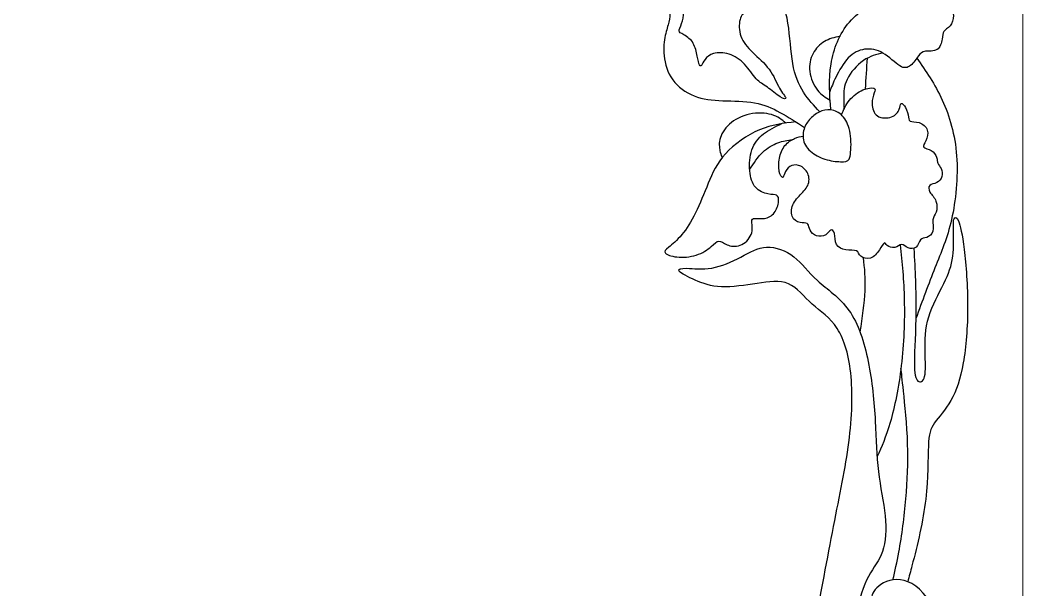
# Model space of a CAD drawing. Header units: millimetres. Extents: x -96 to 96, y -14 to 273.
# Drawn here: x 0 to 95.9, y 119.9 to 174.3 of the extents above; entities that cross this region are included whole.
import ezdxf

# ---------------------------------------------------------------- set-up
doc = ezdxf.new("R2010")
doc.units = ezdxf.units.MM
doc.header["$MEASUREMENT"] = 0
doc.layers.add('Layer 1', color=7, linetype='Continuous')

msp = doc.modelspace()

# ---------------------------------------------------------------- linework, layer by layer
at = {"layer": 'Layer 1', "lineweight": 20}
msp.add_lwpolyline([(-95.8568, 0), (95.8568, 0), (95.8568, 272.6268), (-95.8568, 272.6268), (-95.8568, 0)], close=True, dxfattribs=at)
at = {"layer": 'Layer 1', "lineweight": 30}
for points, knots in [([(77.4868, 165.761), (77.3826, 167.2199), (77.2783, 168.6789), (77.5128, 170.1359), (77.5128, 170.1359), (77.7473, 171.593), (78.3207, 173.0482), (79.2775, 174.155), (79.2775, 174.155), (80.2344, 175.2618), (81.5751, 176.0204), (82.7083, 176.5583), (82.7083, 176.5583), (83.8416, 177.0963), (84.7677, 177.4138), (85.6099, 177.6343), (85.6099, 177.6343), (86.4522, 177.8548), (87.2107, 177.9783), (87.8677, 178.2605), (87.8677, 178.2605), (88.5248, 178.5427), (89.0804, 178.9838), (89.4111, 179.2263), (89.4111, 179.2263), (89.7418, 179.4688), (89.8477, 179.5129), (89.9535, 179.3321), (89.9535, 179.3321), (90.0593, 179.1513), (90.1652, 178.7456), (90.1035, 178.3267), (90.1035, 178.3267), (90.0417, 177.9078), (89.8124, 177.4755), (89.5346, 177.1757), (89.5346, 177.1757), (89.2568, 176.8759), (88.9305, 176.7082), (88.7982, 176.5187), (88.7982, 176.5187), (88.6659, 176.3291), (88.7277, 176.1173), (88.8555, 175.8263), (88.8555, 175.8263), (88.9834, 175.5353), (89.1775, 175.1649), (89.2039, 174.7901), (89.2039, 174.7901), (89.2304, 174.4153), (89.0892, 174.036), (88.8864, 173.7935), (88.8864, 173.7935), (88.6836, 173.551), (88.4189, 173.4451), (88.2955, 173.2732), (88.2955, 173.2732), (88.172, 173.1012), (88.1897, 172.863), (88.1368, 172.5191), (88.1368, 172.5191), (88.0839, 172.1751), (87.9603, 171.7253), (87.6517, 171.5313), (87.6517, 171.5313), (87.343, 171.3372), (86.8491, 171.399), (86.5316, 171.3637), (86.5316, 171.3637), (86.2141, 171.3284), (86.073, 171.1961), (85.8702, 170.9271), (85.8702, 170.9271), (85.6673, 170.6581), (85.4027, 170.2524), (85.1161, 170.0143), (85.1161, 170.0143), (84.8295, 169.7762), (84.5207, 169.7056), (84.0798, 169.9746), (84.0798, 169.9746), (83.6389, 170.2436), (83.0655, 170.8522), (82.4791, 171.2005), (82.4791, 171.2005), (81.8926, 171.5489), (81.2928, 171.6371), (80.7284, 171.5578), (80.7284, 171.5578), (80.164, 171.4784), (79.6347, 171.2314), (79.1629, 170.7376), (79.1629, 170.7376), (78.6911, 170.2437), (78.2765, 169.5028), (77.9897, 168.9204), (77.9897, 168.9204), (77.7028, 168.338), (77.5434, 167.914), (77.3842, 167.49)], [0, 0, 0, 0, 0.0384615, 0.0384615, 0.0384615, 0.0384615, 0.0769231, 0.0769231, 0.0769231, 0.0769231, 0.1153846, 0.1153846, 0.1153846, 0.1153846, 0.1538462, 0.1538462, 0.1538462, 0.1538462, 0.1923077, 0.1923077, 0.1923077, 0.1923077, 0.2307692, 0.2307692, 0.2307692, 0.2307692, 0.2692308, 0.2692308, 0.2692308, 0.2692308, 0.3076923, 0.3076923, 0.3076923, 0.3076923, 0.3461538, 0.3461538, 0.3461538, 0.3461538, 0.3846154, 0.3846154, 0.3846154, 0.3846154, 0.4230769, 0.4230769, 0.4230769, 0.4230769, 0.4615385, 0.4615385, 0.4615385, 0.4615385, 0.5, 0.5, 0.5, 0.5, 0.5384615, 0.5384615, 0.5384615, 0.5384615, 0.5769231, 0.5769231, 0.5769231, 0.5769231, 0.6153846, 0.6153846, 0.6153846, 0.6153846, 0.6538462, 0.6538462, 0.6538462, 0.6538462, 0.6923077, 0.6923077, 0.6923077, 0.6923077, 0.7307692, 0.7307692, 0.7307692, 0.7307692, 0.7692308, 0.7692308, 0.7692308, 0.7692308, 0.8076923, 0.8076923, 0.8076923, 0.8076923, 0.8461538, 0.8461538, 0.8461538, 0.8461538, 0.8846154, 0.8846154, 0.8846154, 0.8846154, 0.9230769, 0.9230769, 0.9230769, 0.9230769, 1, 1, 1, 1]), ([(76.4431, 165.5911), (75.8888, 166.1718), (75.3344, 166.7525), (74.8765, 167.475), (74.8765, 167.475), (74.4185, 168.1975), (74.0569, 169.0618), (73.8541, 170.2083), (73.8541, 170.2083), (73.6512, 171.3548), (73.6071, 172.7837), (73.3955, 174.0536), (73.3955, 174.0536), (73.1838, 175.3236), (72.8045, 176.4349), (72.1431, 177.2506), (72.1431, 177.2506), (71.4817, 178.0664), (70.5379, 178.5869), (69.5502, 178.8074), (69.5502, 178.8074), (68.5624, 179.0279), (67.5305, 178.9484), (66.6883, 178.6971), (66.6883, 178.6971), (65.846, 178.4458), (65.1933, 178.0223), (64.6862, 177.8195), (64.6862, 177.8195), (64.1791, 177.6166), (63.8175, 177.6344), (63.5486, 177.7578), (63.5486, 177.7578), (63.2796, 177.8813), (63.1031, 178.1106), (62.9621, 178.2869), (62.9621, 178.2869), (62.821, 178.4633), (62.7151, 178.5869), (62.6005, 178.5693), (62.6005, 178.5693), (62.4858, 178.5516), (62.3623, 178.3927), (62.3667, 178.1061), (62.3667, 178.1061), (62.3711, 177.8195), (62.5034, 177.405), (62.8165, 177.0346), (62.8165, 177.0346), (63.1296, 176.6642), (63.6235, 176.3378), (64.1747, 176.2805), (64.1747, 176.2805), (64.7259, 176.2231), (65.3345, 176.4349), (65.7137, 176.6641), (65.7137, 176.6641), (66.0929, 176.8934), (66.2429, 177.1405), (66.3751, 177.2419), (66.3751, 177.2419), (66.5074, 177.3433), (66.6222, 177.2992), (66.7368, 177.1228), (66.7368, 177.1228), (66.8514, 176.9464), (66.9661, 176.6377), (67.2659, 176.382), (67.2659, 176.382), (67.5657, 176.1262), (68.0509, 175.9233), (68.5447, 175.8572), (68.5447, 175.8572), (69.0386, 175.791), (69.5414, 175.8617), (69.8412, 175.8749), (69.8412, 175.8749), (70.1411, 175.8881), (70.2381, 175.844), (70.1367, 175.747), (70.1367, 175.747), (70.0353, 175.65), (69.7353, 175.5), (69.462, 175.2928), (69.462, 175.2928), (69.1886, 175.0855), (68.9416, 174.8209), (68.8182, 174.3888), (68.8182, 174.3888), (68.6947, 173.9566), (68.6947, 173.3569), (68.9019, 172.8057), (68.9019, 172.8057), (69.1092, 172.2545), (69.5237, 171.7517), (70.0352, 171.249), (70.0352, 171.249), (70.5467, 170.7463), (71.1554, 170.2436), (71.5963, 169.6439), (71.5963, 169.6439), (72.0373, 169.0442), (72.3107, 168.3474), (72.5885, 167.8536), (72.5885, 167.8536), (72.8663, 167.3597), (73.1485, 167.0686), (73.1794, 166.9275), (73.1794, 166.9275), (73.2103, 166.7864), (72.9897, 166.7952), (72.6458, 167.0112), (72.6458, 167.0112), (72.3019, 167.2273), (71.8344, 167.6507), (71.4288, 167.9373), (71.4288, 167.9373), (71.0231, 168.2239), (70.679, 168.3739), (70.3439, 168.7354), (70.3439, 168.7354), (70.0088, 169.097), (69.6825, 169.6704), (69.2548, 170.1289), (69.2548, 170.1289), (68.8271, 170.5875), (68.2978, 170.9316), (67.7643, 171.0991), (67.7643, 171.0991), (67.2307, 171.2667), (66.6927, 171.2578), (66.2959, 171.1476), (66.2959, 171.1476), (65.899, 171.0374), (65.6431, 170.8256), (65.4712, 170.5964), (65.4712, 170.5964), (65.2992, 170.3671), (65.211, 170.1201), (65.1273, 170.0231), (65.1273, 170.0231), (65.0435, 169.9261), (64.964, 169.979), (64.8935, 170.1994), (64.8935, 170.1994), (64.823, 170.4199), (64.7612, 170.8081), (64.6642, 171.2181), (64.6642, 171.2181), (64.5672, 171.6282), (64.4349, 172.0605), (64.1615, 172.3823), (64.1615, 172.3823), (63.8881, 172.7042), (63.4736, 172.916), (63.2399, 173.0526), (63.2399, 173.0526), (63.0062, 173.1893), (62.9532, 173.2511), (63.0061, 173.4318), (63.0061, 173.4318), (63.059, 173.6126), (63.2179, 173.9126), (63.3192, 174.2697), (63.3192, 174.2697), (63.4206, 174.6269), (63.4648, 175.0414), (63.381, 175.4162), (63.381, 175.4162), (63.2972, 175.791), (63.0854, 176.1262), (62.7856, 176.3863), (62.7856, 176.3863), (62.4858, 176.6465), (62.0977, 176.8318), (61.7935, 176.8979), (61.7935, 176.8979), (61.4892, 176.9641), (61.2687, 176.9111), (61.1585, 176.8362), (61.1585, 176.8362), (61.0482, 176.7612), (61.0482, 176.6642), (61.176, 176.532), (61.176, 176.532), (61.3039, 176.3997), (61.5598, 176.232), (61.7405, 176.0072), (61.7405, 176.0072), (61.9213, 175.7823), (62.0272, 175.5), (62.0713, 175.187), (62.0713, 175.187), (62.1154, 174.8739), (62.0977, 174.5298), (62.014, 174.1639), (62.014, 174.1639), (61.9302, 173.7979), (61.7802, 173.4097), (61.6656, 172.8806), (61.6656, 172.8806), (61.551, 172.3515), (61.4715, 171.6811), (61.5553, 170.9271), (61.5553, 170.9271), (61.6391, 170.1731), (61.8861, 169.3352), (62.3799, 168.6473), (62.3799, 168.6473), (62.8738, 167.9594), (63.6147, 167.4214), (64.4349, 167.1039), (64.4349, 167.1039), (65.2551, 166.7864), (66.1547, 166.6894), (67.1601, 166.6453), (67.1601, 166.6453), (68.1655, 166.6012), (69.2768, 166.61), (70.2028, 166.4469), (70.2028, 166.4469), (71.1288, 166.2837), (71.8697, 165.9485), (72.6359, 165.5256), (72.6359, 165.5256), (73.4021, 165.1026), (74.1938, 164.5917), (74.9854, 164.0809)], [0, 0, 0, 0, 0.0172414, 0.0172414, 0.0172414, 0.0172414, 0.0344828, 0.0344828, 0.0344828, 0.0344828, 0.0517241, 0.0517241, 0.0517241, 0.0517241, 0.0689655, 0.0689655, 0.0689655, 0.0689655, 0.0862069, 0.0862069, 0.0862069, 0.0862069, 0.1034483, 0.1034483, 0.1034483, 0.1034483, 0.1206897, 0.1206897, 0.1206897, 0.1206897, 0.137931, 0.137931, 0.137931, 0.137931, 0.1551724, 0.1551724, 0.1551724, 0.1551724, 0.1724138, 0.1724138, 0.1724138, 0.1724138, 0.1896552, 0.1896552, 0.1896552, 0.1896552, 0.2068966, 0.2068966, 0.2068966, 0.2068966, 0.2241379, 0.2241379, 0.2241379, 0.2241379, 0.2413793, 0.2413793, 0.2413793, 0.2413793, 0.2586207, 0.2586207, 0.2586207, 0.2586207, 0.2758621, 0.2758621, 0.2758621, 0.2758621, 0.2931034, 0.2931034, 0.2931034, 0.2931034, 0.3103448, 0.3103448, 0.3103448, 0.3103448, 0.3275862, 0.3275862, 0.3275862, 0.3275862, 0.3448276, 0.3448276, 0.3448276, 0.3448276, 0.362069, 0.362069, 0.362069, 0.362069, 0.3793103, 0.3793103, 0.3793103, 0.3793103, 0.3965517, 0.3965517, 0.3965517, 0.3965517, 0.4137931, 0.4137931, 0.4137931, 0.4137931, 0.4310345, 0.4310345, 0.4310345, 0.4310345, 0.4482759, 0.4482759, 0.4482759, 0.4482759, 0.4655172, 0.4655172, 0.4655172, 0.4655172, 0.4827586, 0.4827586, 0.4827586, 0.4827586, 0.5, 0.5, 0.5, 0.5, 0.5172414, 0.5172414, 0.5172414, 0.5172414, 0.5344828, 0.5344828, 0.5344828, 0.5344828, 0.5517241, 0.5517241, 0.5517241, 0.5517241, 0.5689655, 0.5689655, 0.5689655, 0.5689655, 0.5862069, 0.5862069, 0.5862069, 0.5862069, 0.6034483, 0.6034483, 0.6034483, 0.6034483, 0.6206897, 0.6206897, 0.6206897, 0.6206897, 0.637931, 0.637931, 0.637931, 0.637931, 0.6551724, 0.6551724, 0.6551724, 0.6551724, 0.6724138, 0.6724138, 0.6724138, 0.6724138, 0.6896552, 0.6896552, 0.6896552, 0.6896552, 0.7068966, 0.7068966, 0.7068966, 0.7068966, 0.7241379, 0.7241379, 0.7241379, 0.7241379, 0.7413793, 0.7413793, 0.7413793, 0.7413793, 0.7586207, 0.7586207, 0.7586207, 0.7586207, 0.7758621, 0.7758621, 0.7758621, 0.7758621, 0.7931034, 0.7931034, 0.7931034, 0.7931034, 0.8103448, 0.8103448, 0.8103448, 0.8103448, 0.8275862, 0.8275862, 0.8275862, 0.8275862, 0.8448276, 0.8448276, 0.8448276, 0.8448276, 0.862069, 0.862069, 0.862069, 0.862069, 0.8793103, 0.8793103, 0.8793103, 0.8793103, 0.8965517, 0.8965517, 0.8965517, 0.8965517, 0.9137931, 0.9137931, 0.9137931, 0.9137931, 0.9310345, 0.9310345, 0.9310345, 0.9310345, 0.9482759, 0.9482759, 0.9482759, 0.9482759, 0.9655172, 0.9655172, 0.9655172, 0.9655172, 1, 1, 1, 1]), ([(78.3724, 172.8044), (77.8495, 172.6829), (77.3266, 172.5612), (76.88, 172.302), (76.88, 172.302), (76.4333, 172.0428), (76.0629, 171.6459), (75.8028, 171.152), (75.8028, 171.152), (75.5426, 170.6581), (75.3926, 170.0672), (75.4719, 169.4322), (75.4719, 169.4322), (75.5513, 168.7972), (75.8601, 168.1181), (76.2234, 167.6558), (76.2234, 167.6558), (76.5867, 167.1934), (77.0049, 166.9477), (77.4229, 166.7021)], [0, 0, 0, 0, 0.1666667, 0.1666667, 0.1666667, 0.1666667, 0.3333333, 0.3333333, 0.3333333, 0.3333333, 0.5, 0.5, 0.5, 0.5, 0.6666667, 0.6666667, 0.6666667, 0.6666667, 1, 1, 1, 1]), ([(82.4791, 171.2005), (81.8573, 171.058), (81.2355, 170.9153), (80.6116, 170.4825), (80.6116, 170.4825), (79.9876, 170.0496), (79.3613, 169.3264), (79.0483, 168.687), (79.0483, 168.687), (78.7352, 168.0476), (78.7352, 167.4919), (78.7389, 167.0314), (78.7389, 167.0314), (78.7426, 166.5708), (78.75, 166.2051), (78.7574, 165.8396)], [0, 0, 0, 0, 0.2, 0.2, 0.2, 0.2, 0.4, 0.4, 0.4, 0.4, 0.6, 0.6, 0.6, 0.6, 1, 1, 1, 1]), ([(85.7197, 170.7219), (86.5836, 169.4778), (87.4477, 168.2335), (88.1442, 166.7119), (88.1442, 166.7119), (88.8407, 165.1903), (89.37, 163.391), (89.5188, 161.3656), (89.5188, 161.3656), (89.6676, 159.3402), (89.4359, 157.0883), (89.0303, 155.298), (89.0303, 155.298), (88.6246, 153.5077), (88.0448, 152.1787), (87.4469, 150.6766), (87.4469, 150.6766), (86.849, 149.1745), (86.233, 147.499), (85.617, 145.8237)], [0, 0, 0, 0, 0.1666667, 0.1666667, 0.1666667, 0.1666667, 0.3333333, 0.3333333, 0.3333333, 0.3333333, 0.5, 0.5, 0.5, 0.5, 0.6666667, 0.6666667, 0.6666667, 0.6666667, 1, 1, 1, 1]), ([(78.5138, 165.283), (78.7198, 165.7724), (78.926, 166.2618), (79.2715, 166.6873), (79.2715, 166.6873), (79.617, 167.1128), (80.1022, 167.4744), (80.5519, 167.6728), (80.5519, 167.6728), (81.0017, 167.8712), (81.4163, 167.9066), (81.5971, 167.8493), (81.5971, 167.8493), (81.7779, 167.7919), (81.7249, 167.6419), (81.6368, 167.3862), (81.6368, 167.3862), (81.5486, 167.1304), (81.425, 166.7688), (81.4338, 166.3455), (81.4338, 166.3455), (81.4427, 165.9222), (81.5839, 165.437), (81.9499, 165.1945), (81.9499, 165.1945), (82.3159, 164.952), (82.9068, 164.952), (83.308, 165.1063), (83.308, 165.1063), (83.7093, 165.2606), (83.9211, 165.5694), (84.0269, 165.8251), (84.0269, 165.8251), (84.1327, 166.0808), (84.1327, 166.2838), (84.1944, 166.3587), (84.1944, 166.3587), (84.2561, 166.4337), (84.3797, 166.3807), (84.5207, 166.1691), (84.5207, 166.1691), (84.6618, 165.9574), (84.8207, 165.587), (84.8868, 165.2916), (84.8868, 165.2916), (84.953, 164.9961), (84.9264, 164.7756), (85.0851, 164.6918), (85.0851, 164.6918), (85.2439, 164.608), (85.588, 164.661), (85.9275, 164.5508), (85.9275, 164.5508), (86.267, 164.4405), (86.6022, 164.1671), (86.7168, 163.8364), (86.7168, 163.8364), (86.8315, 163.5057), (86.7256, 163.1175), (86.589, 162.8221), (86.589, 162.8221), (86.4523, 162.5267), (86.2846, 162.3237), (86.3772, 162.2047), (86.3772, 162.2047), (86.4698, 162.0857), (86.8227, 162.0503), (87.0872, 161.896), (87.0872, 161.896), (87.3518, 161.7417), (87.5282, 161.4683), (87.6032, 161.239), (87.6032, 161.239), (87.6782, 161.0097), (87.6516, 160.8245), (87.7177, 160.6658), (87.7177, 160.6658), (87.7839, 160.507), (87.9428, 160.3747), (88.0397, 160.1631), (88.0397, 160.1631), (88.1367, 159.9514), (88.1721, 159.6603), (88.1015, 159.409), (88.1015, 159.409), (88.0309, 159.1576), (87.8545, 158.9459), (87.6208, 158.8269), (87.6208, 158.8269), (87.3871, 158.7078), (87.096, 158.6813), (86.9549, 158.5491), (86.9549, 158.5491), (86.8138, 158.4168), (86.8227, 158.1786), (86.9726, 157.9229), (86.9726, 157.9229), (87.1225, 157.6671), (87.4136, 157.3937), (87.5459, 157.0454), (87.5459, 157.0454), (87.6782, 156.697), (87.6516, 156.2736), (87.5547, 155.9914), (87.5547, 155.9914), (87.4577, 155.7092), (87.29, 155.568), (87.2548, 155.2638), (87.2548, 155.2638), (87.2195, 154.9595), (87.3165, 154.492), (87.2372, 154.1702), (87.2372, 154.1702), (87.1578, 153.8483), (86.9019, 153.6718), (86.6639, 153.5881), (86.6639, 153.5881), (86.4258, 153.5043), (86.2052, 153.5131), (86.0598, 153.3412), (86.0598, 153.3412), (85.9143, 153.1692), (85.8436, 152.8163), (85.6452, 152.6444), (85.6452, 152.6444), (85.4468, 152.4724), (85.1204, 152.4812), (84.8779, 152.5914), (84.8779, 152.5914), (84.6354, 152.7016), (84.4766, 152.9134), (84.2826, 152.909), (84.2826, 152.909), (84.0886, 152.9046), (83.8593, 152.684), (83.5992, 152.6311), (83.5992, 152.6311), (83.339, 152.5782), (83.0478, 152.6929), (82.8847, 152.8251), (82.8847, 152.8251), (82.7216, 152.9574), (82.6862, 153.1074), (82.5937, 153.0457), (82.5937, 153.0457), (82.5011, 152.9839), (82.3511, 152.7105), (82.1351, 152.3975), (82.1351, 152.3975), (81.919, 152.0844), (81.6367, 151.7315), (81.2972, 151.6125), (81.2972, 151.6125), (80.9577, 151.4934), (80.5607, 151.6081), (80.3579, 151.7844), (80.3579, 151.7844), (80.1551, 151.9608), (80.1462, 152.199), (79.9346, 152.296), (79.9346, 152.296), (79.7229, 152.393), (79.3084, 152.3489), (78.9292, 152.4062), (78.9292, 152.4062), (78.55, 152.4635), (78.2059, 152.6224), (78.0428, 152.9222), (78.0428, 152.9222), (77.8796, 153.222), (77.8973, 153.6631), (77.8312, 153.9452), (77.8312, 153.9452), (77.765, 154.2274), (77.615, 154.351), (77.4828, 154.2849), (77.4828, 154.2849), (77.3505, 154.2187), (77.2358, 153.9628), (77.0021, 153.8218), (77.0021, 153.8218), (76.7684, 153.6807), (76.4156, 153.6542), (76.129, 153.7468), (76.129, 153.7468), (75.8424, 153.8394), (75.6218, 154.0512), (75.5116, 154.276), (75.5116, 154.276), (75.4014, 154.5009), (75.4014, 154.739), (75.3088, 154.8536), (75.3088, 154.8536), (75.2162, 154.9683), (75.0309, 154.9595), (74.762, 154.9903), (74.762, 154.9903), (74.493, 155.0212), (74.1401, 155.0918), (73.9329, 155.3651), (73.9329, 155.3651), (73.7257, 155.6385), (73.6639, 156.1149), (73.7962, 156.5338), (73.7962, 156.5338), (73.9285, 156.9527), (74.2549, 157.3143), (74.5768, 157.6538), (74.5768, 157.6538), (74.8987, 157.9934), (75.2162, 158.3109), (75.3441, 158.6857), (75.3441, 158.6857), (75.472, 159.0605), (75.4102, 159.4928), (75.2206, 159.8235), (75.2206, 159.8235), (75.031, 160.1542), (74.7134, 160.3835), (74.4092, 160.4717), (74.4092, 160.4717), (74.1049, 160.5599), (73.8138, 160.507), (73.5846, 160.3527), (73.5846, 160.3527), (73.3553, 160.1984), (73.1876, 159.9425), (73.0907, 159.7221), (73.0907, 159.7221), (72.9937, 159.5016), (72.9671, 159.3163), (72.879, 159.3251), (72.879, 159.3251), (72.7908, 159.3339), (72.6408, 159.5369), (72.5659, 159.8764), (72.5659, 159.8764), (72.4909, 160.2159), (72.4909, 160.6922), (72.5791, 161.1463), (72.5791, 161.1463), (72.6673, 161.6005), (72.8437, 162.0328), (73.1082, 162.3591), (73.1082, 162.3591), (73.3728, 162.6854), (73.7257, 162.9059), (74.0287, 163.0383), (74.0287, 163.0383), (74.3318, 163.1707), (74.5852, 163.2151), (74.8386, 163.2594)], [0, 0, 0, 0, 0.015625, 0.015625, 0.015625, 0.015625, 0.03125, 0.03125, 0.03125, 0.03125, 0.046875, 0.046875, 0.046875, 0.046875, 0.0625, 0.0625, 0.0625, 0.0625, 0.078125, 0.078125, 0.078125, 0.078125, 0.09375, 0.09375, 0.09375, 0.09375, 0.109375, 0.109375, 0.109375, 0.109375, 0.125, 0.125, 0.125, 0.125, 0.140625, 0.140625, 0.140625, 0.140625, 0.15625, 0.15625, 0.15625, 0.15625, 0.171875, 0.171875, 0.171875, 0.171875, 0.1875, 0.1875, 0.1875, 0.1875, 0.203125, 0.203125, 0.203125, 0.203125, 0.21875, 0.21875, 0.21875, 0.21875, 0.234375, 0.234375, 0.234375, 0.234375, 0.25, 0.25, 0.25, 0.25, 0.265625, 0.265625, 0.265625, 0.265625, 0.28125, 0.28125, 0.28125, 0.28125, 0.296875, 0.296875, 0.296875, 0.296875, 0.3125, 0.3125, 0.3125, 0.3125, 0.328125, 0.328125, 0.328125, 0.328125, 0.34375, 0.34375, 0.34375, 0.34375, 0.359375, 0.359375, 0.359375, 0.359375, 0.375, 0.375, 0.375, 0.375, 0.390625, 0.390625, 0.390625, 0.390625, 0.40625, 0.40625, 0.40625, 0.40625, 0.421875, 0.421875, 0.421875, 0.421875, 0.4375, 0.4375, 0.4375, 0.4375, 0.453125, 0.453125, 0.453125, 0.453125, 0.46875, 0.46875, 0.46875, 0.46875, 0.484375, 0.484375, 0.484375, 0.484375, 0.5, 0.5, 0.5, 0.5, 0.515625, 0.515625, 0.515625, 0.515625, 0.53125, 0.53125, 0.53125, 0.53125, 0.546875, 0.546875, 0.546875, 0.546875, 0.5625, 0.5625, 0.5625, 0.5625, 0.578125, 0.578125, 0.578125, 0.578125, 0.59375, 0.59375, 0.59375, 0.59375, 0.609375, 0.609375, 0.609375, 0.609375, 0.625, 0.625, 0.625, 0.625, 0.640625, 0.640625, 0.640625, 0.640625, 0.65625, 0.65625, 0.65625, 0.65625, 0.671875, 0.671875, 0.671875, 0.671875, 0.6875, 0.6875, 0.6875, 0.6875, 0.703125, 0.703125, 0.703125, 0.703125, 0.71875, 0.71875, 0.71875, 0.71875, 0.734375, 0.734375, 0.734375, 0.734375, 0.75, 0.75, 0.75, 0.75, 0.765625, 0.765625, 0.765625, 0.765625, 0.78125, 0.78125, 0.78125, 0.78125, 0.796875, 0.796875, 0.796875, 0.796875, 0.8125, 0.8125, 0.8125, 0.8125, 0.828125, 0.828125, 0.828125, 0.828125, 0.84375, 0.84375, 0.84375, 0.84375, 0.859375, 0.859375, 0.859375, 0.859375, 0.875, 0.875, 0.875, 0.875, 0.890625, 0.890625, 0.890625, 0.890625, 0.90625, 0.90625, 0.90625, 0.90625, 0.921875, 0.921875, 0.921875, 0.921875, 0.9375, 0.9375, 0.9375, 0.9375, 0.953125, 0.953125, 0.953125, 0.953125, 0.96875, 0.96875, 0.96875, 0.96875, 1, 1, 1, 1]), ([(73.1885, 164.5079), (72.8059, 164.8234), (72.4233, 165.139), (71.8396, 165.3144), (71.8396, 165.3144), (71.2558, 165.4898), (70.4708, 165.5251), (69.73, 165.362), (69.73, 165.362), (68.9892, 165.1988), (68.2924, 164.8372), (67.7942, 164.3919), (67.7942, 164.3919), (67.2959, 163.9465), (66.9959, 163.4172), (66.8857, 162.9366), (66.8857, 162.9366), (66.7754, 162.456), (66.8549, 162.0237), (66.9243, 161.7449), (66.9243, 161.7449), (66.9937, 161.4661), (67.0533, 161.3406), (67.1128, 161.2151)], [0, 0, 0, 0, 0.1428571, 0.1428571, 0.1428571, 0.1428571, 0.2857143, 0.2857143, 0.2857143, 0.2857143, 0.4285714, 0.4285714, 0.4285714, 0.4285714, 0.5714286, 0.5714286, 0.5714286, 0.5714286, 0.7142857, 0.7142857, 0.7142857, 0.7142857, 1, 1, 1, 1]), ([(75.6535, 165.0423), (75.9401, 165.3091), (76.2797, 165.5473), (76.6456, 165.6729), (76.6456, 165.6729), (77.0116, 165.7986), (77.4042, 165.8119), (77.7856, 165.6973), (77.7856, 165.6973), (78.167, 165.5826), (78.5375, 165.34), (78.8197, 164.9299), (78.8197, 164.9299), (79.1019, 164.5198), (79.296, 163.9421), (79.3776, 163.2542), (79.3776, 163.2542), (79.4592, 162.5663), (79.4282, 161.768), (79.3268, 161.3359), (79.3268, 161.3359), (79.2254, 160.9038), (79.0534, 160.8376), (78.7073, 160.82), (78.7073, 160.82), (78.3611, 160.8023), (77.8407, 160.8333), (77.3226, 160.9523), (77.3226, 160.9523), (76.8045, 161.0713), (76.2884, 161.2787), (75.8541, 161.5807), (75.8541, 161.5807), (75.4198, 161.8827), (75.0669, 162.2797), (74.9214, 162.7294), (74.9214, 162.7294), (74.7759, 163.1792), (74.8377, 163.6819), (74.9854, 164.0809), (74.9854, 164.0809), (75.1331, 164.48), (75.3669, 164.7756), (75.6535, 165.0423)], [0, 0, 0, 0, 0.0833333, 0.0833333, 0.0833333, 0.0833333, 0.1666667, 0.1666667, 0.1666667, 0.1666667, 0.25, 0.25, 0.25, 0.25, 0.3333333, 0.3333333, 0.3333333, 0.3333333, 0.4166667, 0.4166667, 0.4166667, 0.4166667, 0.5, 0.5, 0.5, 0.5, 0.5833333, 0.5833333, 0.5833333, 0.5833333, 0.6666667, 0.6666667, 0.6666667, 0.6666667, 0.75, 0.75, 0.75, 0.75, 0.8333333, 0.8333333, 0.8333333, 0.8333333, 1, 1, 1, 1]), ([(74.1404, 164.6229), (72.9996, 164.4945), (71.8586, 164.3659), (70.6709, 163.8652), (70.6709, 163.8652), (69.4831, 163.3644), (68.2483, 162.4912), (67.4237, 161.5828), (67.4237, 161.5828), (66.5991, 160.6744), (66.1845, 159.7307), (65.7789, 158.7562), (65.7789, 158.7562), (65.3732, 157.7816), (64.9762, 156.7762), (64.5618, 155.9296), (64.5618, 155.9296), (64.1473, 155.0829), (63.715, 154.3949), (63.2565, 153.8526), (63.2565, 153.8526), (62.7979, 153.3102), (62.3127, 152.9132), (61.9997, 152.6443), (61.9997, 152.6443), (61.6866, 152.3753), (61.5455, 152.2341), (61.6778, 152.0842), (61.6778, 152.0842), (61.8101, 151.9343), (62.2158, 151.7755), (62.7714, 151.7182), (62.7714, 151.7182), (63.327, 151.6609), (64.0327, 151.705), (64.6323, 151.8946), (64.6323, 151.8946), (65.232, 152.0842), (65.726, 152.4194), (66.0655, 152.706), (66.0655, 152.706), (66.405, 152.9926), (66.5903, 153.2308), (66.7975, 153.2396), (66.7975, 153.2396), (67.0048, 153.2484), (67.2341, 153.0279), (67.578, 152.8824), (67.578, 152.8824), (67.922, 152.7369), (68.3806, 152.6663), (68.8259, 152.8338), (68.8259, 152.8338), (69.2713, 153.0014), (69.7036, 153.4072), (69.8755, 153.8569), (69.8755, 153.8569), (70.0475, 154.3067), (69.9593, 154.8006), (69.9505, 155.074), (69.9505, 155.074), (69.9416, 155.3474), (70.0123, 155.4004), (70.2283, 155.4004), (70.2283, 155.4004), (70.4444, 155.4004), (70.806, 155.3474), (71.1587, 155.4047), (71.1587, 155.4047), (71.5115, 155.462), (71.8555, 155.6297), (72.0936, 155.9383), (72.0936, 155.9383), (72.3317, 156.247), (72.464, 156.6968), (72.4993, 157.0187), (72.4993, 157.0187), (72.5346, 157.3406), (72.4728, 157.5347), (72.3053, 157.6141), (72.3053, 157.6141), (72.1377, 157.6935), (71.8643, 157.6581), (71.4851, 157.7375), (71.4851, 157.7375), (71.1059, 157.8169), (70.6207, 158.0109), (70.2945, 158.3813), (70.2945, 158.3813), (69.9682, 158.7517), (69.8005, 159.2986), (69.7432, 159.9424), (69.7432, 159.9424), (69.6859, 160.5862), (69.7388, 161.3271), (69.9548, 161.9488), (69.9548, 161.9488), (70.1709, 162.5706), (70.5502, 163.0733), (71.0543, 163.4707), (71.0543, 163.4707), (71.5585, 163.8682), (72.1878, 164.1606), (72.8169, 164.4528)], [0, 0, 0, 0, 0.037037, 0.037037, 0.037037, 0.037037, 0.0740741, 0.0740741, 0.0740741, 0.0740741, 0.1111111, 0.1111111, 0.1111111, 0.1111111, 0.1481481, 0.1481481, 0.1481481, 0.1481481, 0.1851852, 0.1851852, 0.1851852, 0.1851852, 0.2222222, 0.2222222, 0.2222222, 0.2222222, 0.2592593, 0.2592593, 0.2592593, 0.2592593, 0.2962963, 0.2962963, 0.2962963, 0.2962963, 0.3333333, 0.3333333, 0.3333333, 0.3333333, 0.3703704, 0.3703704, 0.3703704, 0.3703704, 0.4074074, 0.4074074, 0.4074074, 0.4074074, 0.4444444, 0.4444444, 0.4444444, 0.4444444, 0.4814815, 0.4814815, 0.4814815, 0.4814815, 0.5185185, 0.5185185, 0.5185185, 0.5185185, 0.5555556, 0.5555556, 0.5555556, 0.5555556, 0.5925926, 0.5925926, 0.5925926, 0.5925926, 0.6296296, 0.6296296, 0.6296296, 0.6296296, 0.6666667, 0.6666667, 0.6666667, 0.6666667, 0.7037037, 0.7037037, 0.7037037, 0.7037037, 0.7407407, 0.7407407, 0.7407407, 0.7407407, 0.7777778, 0.7777778, 0.7777778, 0.7777778, 0.8148148, 0.8148148, 0.8148148, 0.8148148, 0.8518519, 0.8518519, 0.8518519, 0.8518519, 0.8888889, 0.8888889, 0.8888889, 0.8888889, 0.9259259, 0.9259259, 0.9259259, 0.9259259, 1, 1, 1, 1]), ([(69.7324, 160.0848), (70.1314, 160.6841), (70.5304, 161.2834), (70.9856, 161.7241), (70.9856, 161.7241), (71.4409, 162.1649), (71.9525, 162.4471), (72.4318, 162.6214), (72.4318, 162.6214), (72.9112, 162.7957), (73.3585, 162.8621), (73.8057, 162.9285)], [0, 0, 0, 0, 0.25, 0.25, 0.25, 0.25, 0.5, 0.5, 0.5, 0.5, 1, 1, 1, 1]), ([(85.4348, 152.5355), (85.5383, 150.492), (85.6418, 148.4483), (85.6274, 146.5314), (85.6274, 146.5314), (85.613, 144.6145), (85.4807, 142.8241), (85.4763, 141.682), (85.4763, 141.682), (85.4718, 140.5399), (85.5954, 140.046), (85.8114, 139.8608), (85.8114, 139.8608), (86.0275, 139.6755), (86.3362, 139.7991), (86.4597, 140.3061), (86.4597, 140.3061), (86.5832, 140.8132), (86.5214, 141.7041), (86.5038, 142.7183), (86.5038, 142.7183), (86.4861, 143.7325), (86.5126, 144.8702), (86.8477, 145.9946), (86.8477, 145.9946), (87.1828, 147.1191), (87.8267, 148.2305), (88.2897, 149.1741), (88.2897, 149.1741), (88.7527, 150.1178), (89.035, 150.8939), (89.154, 151.7802), (89.154, 151.7802), (89.2731, 152.6666), (89.229, 153.6632), (89.2114, 154.2982), (89.2114, 154.2982), (89.1937, 154.9332), (89.2025, 155.2067), (89.2818, 155.3654), (89.2818, 155.3654), (89.3612, 155.5241), (89.5112, 155.5683), (89.6875, 155.1582), (89.6875, 155.1582), (89.8639, 154.748), (90.0669, 153.8837), (90.2432, 152.4285), (90.2432, 152.4285), (90.4196, 150.9733), (90.5696, 148.9272), (90.5696, 146.9649), (90.5696, 146.9649), (90.5696, 145.0026), (90.4196, 143.1239), (90.1507, 141.6026), (90.1507, 141.6026), (89.8817, 140.0813), (89.4935, 138.917), (88.9732, 138.0043), (88.9732, 138.0043), (88.4529, 137.0915), (87.8002, 136.4299), (87.4034, 135.8611), (87.4034, 135.8611), (87.0065, 135.2923), (86.8653, 134.816), (86.8168, 133.6519), (86.8168, 133.6519), (86.7683, 132.4877), (86.8124, 130.6356), (86.5655, 128.5719), (86.5655, 128.5719), (86.3186, 126.5081), (85.7805, 124.2327), (85.247, 122.1999), (85.247, 122.1999), (85.1122, 121.6861), (84.9776, 121.1877), (84.845, 120.7043)], [0, 0, 0, 0, 0.047619, 0.047619, 0.047619, 0.047619, 0.0952381, 0.0952381, 0.0952381, 0.0952381, 0.1428571, 0.1428571, 0.1428571, 0.1428571, 0.1904762, 0.1904762, 0.1904762, 0.1904762, 0.2380952, 0.2380952, 0.2380952, 0.2380952, 0.2857143, 0.2857143, 0.2857143, 0.2857143, 0.3333333, 0.3333333, 0.3333333, 0.3333333, 0.3809524, 0.3809524, 0.3809524, 0.3809524, 0.4285714, 0.4285714, 0.4285714, 0.4285714, 0.4761905, 0.4761905, 0.4761905, 0.4761905, 0.5238095, 0.5238095, 0.5238095, 0.5238095, 0.5714286, 0.5714286, 0.5714286, 0.5714286, 0.6190476, 0.6190476, 0.6190476, 0.6190476, 0.6666667, 0.6666667, 0.6666667, 0.6666667, 0.7142857, 0.7142857, 0.7142857, 0.7142857, 0.7619048, 0.7619048, 0.7619048, 0.7619048, 0.8095238, 0.8095238, 0.8095238, 0.8095238, 0.8571429, 0.8571429, 0.8571429, 0.8571429, 0.9047619, 0.9047619, 0.9047619, 0.9047619, 1, 1, 1, 1]), ([(71.1854, 20.0229), (70.4044, 20.6756), (69.6588, 21.3477), (68.9447, 22.1298), (68.9447, 22.1298), (68.0188, 23.144), (67.1458, 24.3436), (66.427, 25.5739), (66.427, 25.5739), (65.7082, 26.8042), (65.1436, 28.0654), (64.6055, 30.3849), (64.6055, 30.3849), (64.0675, 32.7044), (63.5558, 36.0823), (63.2912, 39.8173), (63.2912, 39.8173), (63.0267, 43.5523), (63.009, 47.6446), (63.1678, 52.0455), (63.1678, 52.0455), (63.3265, 56.4464), (63.6617, 61.156), (64.3849, 65.4599), (64.3849, 65.4599), (65.108, 69.7638), (66.2194, 73.662), (67.3571, 78.0012), (67.3571, 78.0012), (68.4947, 82.3403), (69.659, 87.1205), (70.5674, 91.4508), (70.5674, 91.4508), (71.4757, 95.7811), (72.1284, 99.6618), (72.9662, 103.5864), (72.9662, 103.5864), (73.804, 107.511), (74.8272, 111.4799), (75.6386, 115.1929), (75.6386, 115.1929), (76.4499, 118.9058), (77.0496, 122.3631), (77.6405, 125.4058), (77.6405, 125.4058), (78.2314, 128.4485), (78.8135, 131.0767), (79.1575, 133.5462), (79.1575, 133.5462), (79.5014, 136.0156), (79.6073, 138.3263), (79.4309, 140.2754), (79.4309, 140.2754), (79.2545, 142.2245), (78.7959, 143.812), (78.108, 144.8792), (78.108, 144.8792), (77.4201, 145.9463), (76.5028, 146.4931), (75.7179, 147.2075), (75.7179, 147.2075), (74.933, 147.9218), (74.2803, 148.8039), (73.4425, 149.1655), (73.4425, 149.1655), (72.6047, 149.5271), (71.5815, 149.3682), (70.4438, 149.1918), (70.4438, 149.1918), (69.3062, 149.0155), (68.0537, 148.8214), (67.0395, 148.8655), (67.0395, 148.8655), (66.0253, 148.9096), (65.2492, 149.1919), (64.5348, 149.5006), (64.5348, 149.5006), (63.8205, 149.8092), (63.1677, 150.1444), (63.0001, 150.3561), (63.0001, 150.3561), (62.8326, 150.5677), (63.1501, 150.6559), (63.741, 150.6383), (63.741, 150.6383), (64.3319, 150.6207), (65.1963, 150.4971), (66.1223, 150.6559), (66.1223, 150.6559), (67.0483, 150.8146), (68.0362, 151.2557), (68.9005, 151.7055), (68.9005, 151.7055), (69.7647, 152.1552), (70.5056, 152.6139), (71.3611, 152.658), (71.3611, 152.658), (72.2165, 152.7021), (73.1867, 152.3316), (73.9628, 151.7231), (73.9628, 151.7231), (74.7389, 151.1146), (75.321, 150.2678), (76.2206, 149.4564), (76.2206, 149.4564), (77.1202, 148.6451), (78.3373, 147.869), (79.2281, 146.6078), (79.2281, 146.6078), (80.1188, 145.3467), (80.6833, 143.6003), (81.0625, 141.7218), (81.0625, 141.7218), (81.4417, 139.8433), (81.6358, 137.8324), (81.7416, 136.0509), (81.7416, 136.0509), (81.8474, 134.2694), (81.8651, 132.7171), (82.0415, 131.2266), (82.0415, 131.2266), (82.2178, 129.7362), (82.553, 128.3073), (82.6853, 126.9932), (82.6853, 126.9932), (82.8176, 125.6792), (82.7469, 124.4797), (82.4382, 123.5889), (82.4382, 123.5889), (82.1296, 122.6982), (81.5828, 122.1161), (81.0889, 121.1989), (81.0889, 121.1989), (80.5951, 120.2817), (80.154, 119.0292), (80.1011, 117.6622), (80.1011, 117.6622), (80.0482, 116.2953), (80.3834, 114.8135), (80.7097, 113.376), (80.7097, 113.376), (81.036, 111.9385), (81.3535, 110.5449), (81.3976, 108.7369), (81.3976, 108.7369), (81.4417, 106.929), (81.2124, 104.7065), (81.1683, 102.3429), (81.1683, 102.3429), (81.1242, 99.9793), (81.2653, 97.4745), (81.1506, 95.2608), (81.1506, 95.2608), (81.036, 93.0472), (80.6656, 91.1245), (80.0835, 89.4576), (80.0835, 89.4576), (79.5015, 87.7908), (78.7076, 86.3796), (78.0814, 85.2684), (78.0814, 85.2684), (77.4553, 84.1572), (76.9967, 83.3457), (76.8203, 82.4902), (76.8203, 82.4902), (76.6439, 81.6348), (76.7498, 80.7352), (76.5646, 79.818), (76.5646, 79.818), (76.3794, 78.9008), (75.903, 77.9658), (75.6913, 76.9869), (75.6913, 76.9869), (75.4797, 76.008), (75.5327, 74.9848), (75.5062, 73.9618), (75.5062, 73.9618), (75.4798, 72.9388), (75.3739, 71.9157), (74.9065, 71.0867), (74.9065, 71.0867), (74.4391, 70.2577), (73.61, 69.6226), (72.9838, 68.6084), (72.9838, 68.6084), (72.3577, 67.5942), (71.9343, 66.2006), (71.7491, 64.9042), (71.7491, 64.9042), (71.5639, 63.6078), (71.6168, 62.4083), (71.4228, 61.5352), (71.4228, 61.5352), (71.2289, 60.6622), (70.788, 60.1153), (70.5411, 59.5068), (70.5411, 59.5068), (70.2943, 58.8983), (70.2413, 58.228), (70.259, 57.4783), (70.259, 57.4783), (70.2766, 56.7287), (70.3648, 55.8997), (70.206, 54.9296), (70.206, 54.9296), (70.0473, 53.9595), (69.6416, 52.8481), (69.0419, 51.34), (69.0419, 51.34), (68.4422, 49.8319), (67.6483, 47.9269), (67.0486, 45.3692), (67.0486, 45.3692), (66.449, 42.8116), (66.0432, 39.6013), (65.9903, 36.7967), (65.9903, 36.7967), (65.9374, 33.9921), (66.2373, 31.5932), (66.8547, 29.5294), (66.8547, 29.5294), (67.472, 27.4657), (68.4069, 25.737), (69.3137, 24.4979), (69.3137, 24.4979), (70.2205, 23.2588), (71.0993, 22.509), (71.978, 21.7594), (71.978, 21.7594), (71.3815, 22.4385), (70.7848, 23.1178), (70.1779, 24.2158), (70.1779, 24.2158), (69.571, 25.3138), (68.9535, 26.8308), (68.5743, 28.4712), (68.5743, 28.4712), (68.1951, 30.1116), (68.0539, 31.8755), (68.0362, 33.6394), (68.0362, 33.6394), (68.0186, 35.4033), (68.1245, 37.1672), (68.3273, 38.8429), (68.3273, 38.8429), (68.5301, 40.5186), (68.8301, 42.1061), (69.3152, 43.7553), (69.3152, 43.7553), (69.8002, 45.4045), (70.4705, 47.1156), (71.3789, 48.5443), (71.3789, 48.5443), (72.2873, 49.973), (73.4339, 51.1196), (74.8891, 51.7546), (74.8891, 51.7546), (76.3442, 52.3895), (78.1082, 52.5131), (79.5898, 52.9629), (79.5898, 52.9629), (81.0714, 53.4126), (82.271, 54.1888), (83.0647, 55.0972), (83.0647, 55.0972), (83.8584, 56.0055), (84.2466, 57.0463), (84.2819, 58.0252), (84.2819, 58.0252), (84.3171, 59.0041), (83.9996, 59.9214), (83.0647, 60.6358), (83.0647, 60.6358), (82.1299, 61.3501), (80.5776, 61.8617), (79.1312, 62.5496), (79.1312, 62.5496), (77.6849, 63.2375), (76.3442, 64.1018), (75.3373, 65.141), (75.3373, 65.141), (74.3304, 66.1802), (73.6571, 67.3943), (72.9838, 68.6084)], [0, 0, 0, 0, 0.0138889, 0.0138889, 0.0138889, 0.0138889, 0.0277778, 0.0277778, 0.0277778, 0.0277778, 0.0416667, 0.0416667, 0.0416667, 0.0416667, 0.0555556, 0.0555556, 0.0555556, 0.0555556, 0.0694444, 0.0694444, 0.0694444, 0.0694444, 0.0833333, 0.0833333, 0.0833333, 0.0833333, 0.0972222, 0.0972222, 0.0972222, 0.0972222, 0.1111111, 0.1111111, 0.1111111, 0.1111111, 0.125, 0.125, 0.125, 0.125, 0.1388889, 0.1388889, 0.1388889, 0.1388889, 0.1527778, 0.1527778, 0.1527778, 0.1527778, 0.1666667, 0.1666667, 0.1666667, 0.1666667, 0.1805556, 0.1805556, 0.1805556, 0.1805556, 0.1944444, 0.1944444, 0.1944444, 0.1944444, 0.2083333, 0.2083333, 0.2083333, 0.2083333, 0.2222222, 0.2222222, 0.2222222, 0.2222222, 0.2361111, 0.2361111, 0.2361111, 0.2361111, 0.25, 0.25, 0.25, 0.25, 0.2638889, 0.2638889, 0.2638889, 0.2638889, 0.2777778, 0.2777778, 0.2777778, 0.2777778, 0.2916667, 0.2916667, 0.2916667, 0.2916667, 0.3055556, 0.3055556, 0.3055556, 0.3055556, 0.3194444, 0.3194444, 0.3194444, 0.3194444, 0.3333333, 0.3333333, 0.3333333, 0.3333333, 0.3472222, 0.3472222, 0.3472222, 0.3472222, 0.3611111, 0.3611111, 0.3611111, 0.3611111, 0.375, 0.375, 0.375, 0.375, 0.3888889, 0.3888889, 0.3888889, 0.3888889, 0.4027778, 0.4027778, 0.4027778, 0.4027778, 0.4166667, 0.4166667, 0.4166667, 0.4166667, 0.4305556, 0.4305556, 0.4305556, 0.4305556, 0.4444444, 0.4444444, 0.4444444, 0.4444444, 0.4583333, 0.4583333, 0.4583333, 0.4583333, 0.4722222, 0.4722222, 0.4722222, 0.4722222, 0.4861111, 0.4861111, 0.4861111, 0.4861111, 0.5, 0.5, 0.5, 0.5, 0.5138889, 0.5138889, 0.5138889, 0.5138889, 0.5277778, 0.5277778, 0.5277778, 0.5277778, 0.5416667, 0.5416667, 0.5416667, 0.5416667, 0.5555556, 0.5555556, 0.5555556, 0.5555556, 0.5694444, 0.5694444, 0.5694444, 0.5694444, 0.5833333, 0.5833333, 0.5833333, 0.5833333, 0.5972222, 0.5972222, 0.5972222, 0.5972222, 0.6111111, 0.6111111, 0.6111111, 0.6111111, 0.625, 0.625, 0.625, 0.625, 0.6388889, 0.6388889, 0.6388889, 0.6388889, 0.6527778, 0.6527778, 0.6527778, 0.6527778, 0.6666667, 0.6666667, 0.6666667, 0.6666667, 0.6805556, 0.6805556, 0.6805556, 0.6805556, 0.6944444, 0.6944444, 0.6944444, 0.6944444, 0.7083333, 0.7083333, 0.7083333, 0.7083333, 0.7222222, 0.7222222, 0.7222222, 0.7222222, 0.7361111, 0.7361111, 0.7361111, 0.7361111, 0.75, 0.75, 0.75, 0.75, 0.7638889, 0.7638889, 0.7638889, 0.7638889, 0.7777778, 0.7777778, 0.7777778, 0.7777778, 0.7916667, 0.7916667, 0.7916667, 0.7916667, 0.8055556, 0.8055556, 0.8055556, 0.8055556, 0.8194444, 0.8194444, 0.8194444, 0.8194444, 0.8333333, 0.8333333, 0.8333333, 0.8333333, 0.8472222, 0.8472222, 0.8472222, 0.8472222, 0.8611111, 0.8611111, 0.8611111, 0.8611111, 0.875, 0.875, 0.875, 0.875, 0.8888889, 0.8888889, 0.8888889, 0.8888889, 0.9027778, 0.9027778, 0.9027778, 0.9027778, 0.9166667, 0.9166667, 0.9166667, 0.9166667, 0.9305556, 0.9305556, 0.9305556, 0.9305556, 0.9444444, 0.9444444, 0.9444444, 0.9444444, 0.9583333, 0.9583333, 0.9583333, 0.9583333, 0.9722222, 0.9722222, 0.9722222, 0.9722222, 1, 1, 1, 1]), ([(84.1368, 152.8738), (84.3025, 151.1938), (84.4683, 149.5137), (84.5114, 147.5713), (84.5114, 147.5713), (84.5546, 145.6289), (84.4752, 143.4239), (84.2327, 141.3514), (84.2327, 141.3514), (83.9902, 139.2789), (83.5844, 137.3385), (83.1711, 135.9093), (83.1711, 135.9093), (82.7577, 134.4801), (82.3364, 133.5618), (81.9153, 132.6436)], [0, 0, 0, 0, 0.2, 0.2, 0.2, 0.2, 0.4, 0.4, 0.4, 0.4, 0.6, 0.6, 0.6, 0.6, 1, 1, 1, 1]), ([(80.587, 151.6466), (80.6924, 150.6579), (80.7979, 149.6691), (80.7452, 148.4908), (80.7452, 148.4908), (80.6924, 147.3125), (80.4813, 145.9445), (80.2704, 144.5766)], [0, 0, 0, 0, 0.3333333, 0.3333333, 0.3333333, 0.3333333, 1, 1, 1, 1]), ([(83.4313, 120.8751), (83.6246, 121.6969), (83.823, 122.5822), (83.9946, 123.505), (83.9946, 123.505), (84.2988, 125.141), (84.5194, 126.8962), (84.6693, 128.6159), (84.6693, 128.6159), (84.8192, 130.3357), (84.8987, 132.0203), (84.837, 133.8503), (84.837, 133.8503), (84.7752, 135.6803), (84.5722, 137.656), (84.4424, 138.8837), (84.4424, 138.8837), (84.3126, 140.1115), (84.2557, 140.5916), (84.1989, 141.0716)], [0, 0, 0, 0, 0.1666667, 0.1666667, 0.1666667, 0.1666667, 0.3333333, 0.3333333, 0.3333333, 0.3333333, 0.5, 0.5, 0.5, 0.5, 0.6666667, 0.6666667, 0.6666667, 0.6666667, 1, 1, 1, 1]), ([(72.7623, 22.8135), (72.5683, 23.1862), (72.3799, 23.5808), (72.199, 23.9993), (72.199, 23.9993), (71.6082, 25.3663), (71.0965, 26.9891), (70.8408, 28.85), (70.8408, 28.85), (70.585, 30.7109), (70.585, 32.81), (70.779, 34.9354), (70.779, 34.9354), (70.973, 37.0609), (71.3611, 39.2129), (72.1724, 41.2149), (72.1724, 41.2149), (72.9838, 43.2169), (74.2186, 45.069), (75.9472, 46.7006), (75.9472, 46.7006), (77.6758, 48.3322), (79.8983, 49.7433), (81.7768, 51.269), (81.7768, 51.269), (83.6554, 52.7948), (85.19, 54.4353), (85.8338, 56.499), (85.8338, 56.499), (86.4777, 58.5628), (86.2307, 61.0499), (85.6399, 63.193), (85.6399, 63.193), (85.049, 65.3361), (84.114, 67.1354), (83.3997, 69.3666), (83.3997, 69.3666), (82.6853, 71.5979), (82.1914, 74.2615), (82.112, 77.1189), (82.112, 77.1189), (82.0326, 79.9764), (82.3678, 83.028), (83.2321, 86.0354), (83.2321, 86.0354), (84.0964, 89.0428), (85.4899, 92.0062), (86.5835, 95.1282), (86.5835, 95.1282), (87.6771, 98.2503), (88.4709, 101.5313), (88.9206, 104.4064), (88.9206, 104.4064), (89.3704, 107.2815), (89.4763, 109.751), (89.1853, 112.0881), (89.1853, 112.0881), (88.8942, 114.4252), (88.2063, 116.6302), (87.3509, 118.1647), (87.3509, 118.1647), (86.4954, 119.6993), (85.4722, 120.5637), (84.5021, 120.8194), (84.5021, 120.8194), (83.532, 121.0752), (82.6147, 120.7224), (82.0679, 120.2815), (82.0679, 120.2815), (81.5211, 119.8405), (81.3447, 119.3112), (81.4152, 119.0643), (81.4152, 119.0643), (81.4858, 118.8173), (81.8033, 118.8527), (82.2178, 118.9496), (82.2178, 118.9496), (82.6323, 119.0466), (83.1439, 119.2055), (83.7083, 119.0732), (83.7083, 119.0732), (84.2727, 118.9409), (84.8902, 118.5175), (85.1106, 117.8208), (85.1106, 117.8208), (85.3311, 117.1241), (85.1547, 116.1539), (85.1106, 115.0251), (85.1106, 115.0251), (85.0665, 113.8962), (85.1547, 112.6084), (85.4722, 111.4708), (85.4722, 111.4708), (85.7897, 110.3331), (86.3366, 109.3452), (86.707, 108.1811), (86.707, 108.1811), (87.0774, 107.017), (87.2714, 105.6763), (87.1431, 104.358), (87.1431, 104.358), (87.0148, 103.0396), (86.5642, 101.7433), (85.9068, 100.6014), (85.9068, 100.6014), (85.2493, 99.4594), (84.385, 98.4715), (83.5548, 97.5539), (83.5548, 97.5539), (82.7245, 96.6362), (81.9283, 95.7885), (81.1321, 94.9409)], [0, 0, 0, 0, 0.0344828, 0.0344828, 0.0344828, 0.0344828, 0.0689655, 0.0689655, 0.0689655, 0.0689655, 0.1034483, 0.1034483, 0.1034483, 0.1034483, 0.137931, 0.137931, 0.137931, 0.137931, 0.1724138, 0.1724138, 0.1724138, 0.1724138, 0.2068966, 0.2068966, 0.2068966, 0.2068966, 0.2413793, 0.2413793, 0.2413793, 0.2413793, 0.2758621, 0.2758621, 0.2758621, 0.2758621, 0.3103448, 0.3103448, 0.3103448, 0.3103448, 0.3448276, 0.3448276, 0.3448276, 0.3448276, 0.3793103, 0.3793103, 0.3793103, 0.3793103, 0.4137931, 0.4137931, 0.4137931, 0.4137931, 0.4482759, 0.4482759, 0.4482759, 0.4482759, 0.4827586, 0.4827586, 0.4827586, 0.4827586, 0.5172414, 0.5172414, 0.5172414, 0.5172414, 0.5517241, 0.5517241, 0.5517241, 0.5517241, 0.5862069, 0.5862069, 0.5862069, 0.5862069, 0.6206897, 0.6206897, 0.6206897, 0.6206897, 0.6551724, 0.6551724, 0.6551724, 0.6551724, 0.6896552, 0.6896552, 0.6896552, 0.6896552, 0.7241379, 0.7241379, 0.7241379, 0.7241379, 0.7586207, 0.7586207, 0.7586207, 0.7586207, 0.7931034, 0.7931034, 0.7931034, 0.7931034, 0.8275862, 0.8275862, 0.8275862, 0.8275862, 0.862069, 0.862069, 0.862069, 0.862069, 0.8965517, 0.8965517, 0.8965517, 0.8965517, 0.9310345, 0.9310345, 0.9310345, 0.9310345, 1, 1, 1, 1])]:
    msp.add_open_spline(points, degree=3, knots=knots, dxfattribs=at)
msp.add_open_spline([(80.8001, 167.7678), (80.8669, 168.751), (80.9338, 169.7343), (81.0006, 170.7175)], degree=3, dxfattribs=at)

doc.saveas('drawing.dxf')
